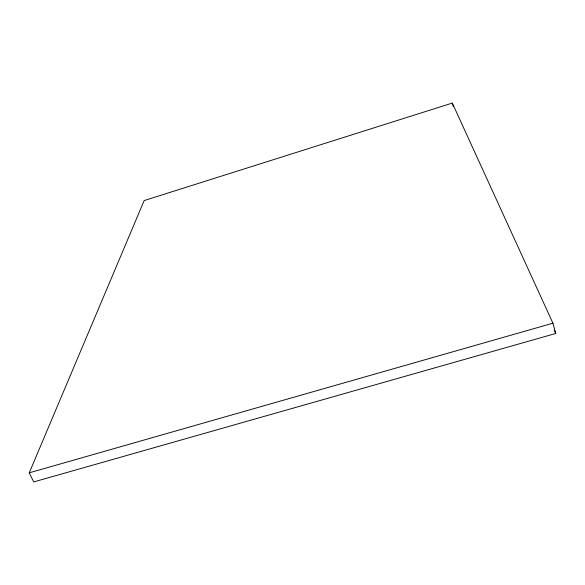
<?xml version="1.0" encoding="UTF-8"?>
<svg xmlns="http://www.w3.org/2000/svg" width="585" height="585" viewBox="0 0 585 585"><rect width="100%" height="100%" fill="white"/><g stroke="black" fill="none" stroke-linecap="round" stroke-linejoin="round"><path stroke-width="0.88" d="M29.25 472.826L144.159 200.567L452.3 103.07L552.92 323.198L555.75 333.472L33.718 481.93L29.25 472.826L552.92 323.198M554.244 330.152L555.75 333.472M452.3 103.07L453.229 106.287"/></g></svg>
